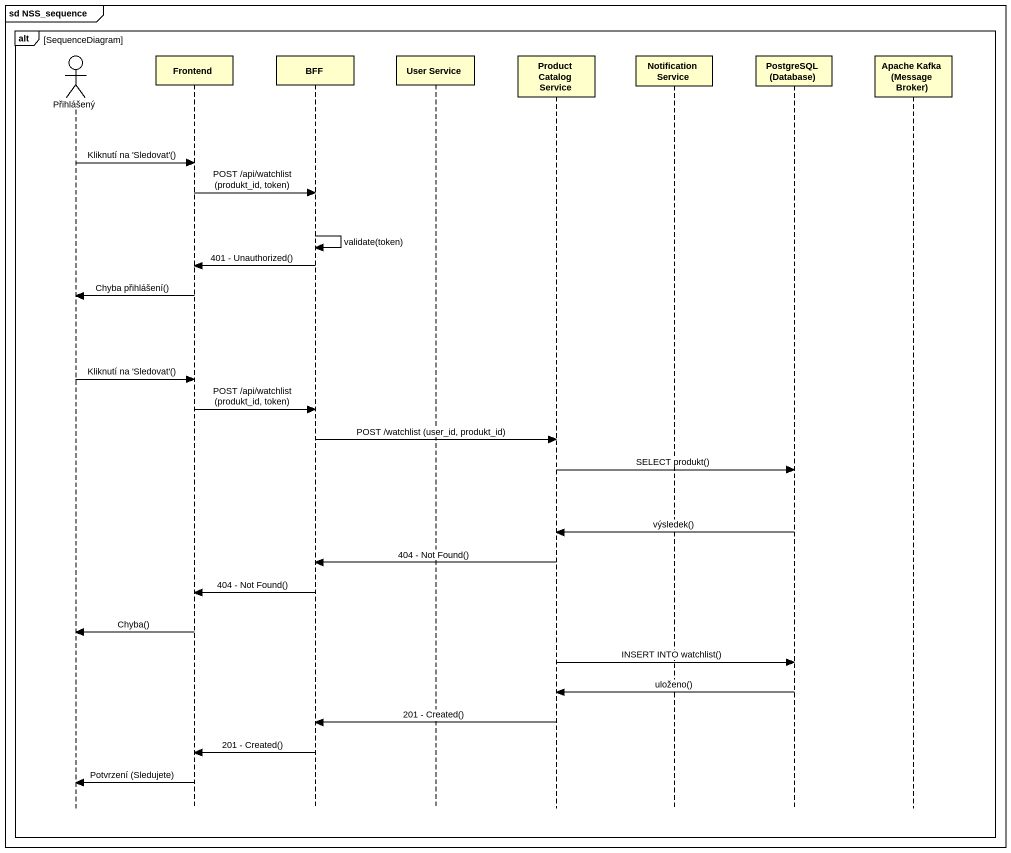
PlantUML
@startuml
mainframe sd NSS_sequence
hide footbox
actor Přihlášený
participant Frontend
participant BFF
participant "User Service" as User_Service
participant "Product Catalog Service" as Product_Catalog_Service
participant "Notification Service" as Notification_Service
participant "PostgreSQL (Database)" as PostgreSQL_Database
participant "Apache Kafka (Message Broker)" as Apache_Kafka_Message_Broker

alt SequenceDiagram
  Přihlášený -> Frontend : Kliknutí na 'Sledovat'()
  Frontend -> BFF : POST /api/watchlist (produkt_id, token)
  BFF -> BFF : validate(token)
  BFF -> Frontend : 401 - Unauthorized()
  Frontend -> Přihlášený : Chyba přihlášení()
  Přihlášený -> Frontend : Kliknutí na 'Sledovat'()
  Frontend -> BFF : POST /api/watchlist (produkt_id, token)
  BFF -> Product_Catalog_Service : POST /watchlist (user_id, produkt_id)
  Product_Catalog_Service -> PostgreSQL_Database : SELECT produkt()
  PostgreSQL_Database -> Product_Catalog_Service : výsledek()
  Product_Catalog_Service -> BFF : 404 - Not Found()
  BFF -> Frontend : 404 - Not Found()
  Frontend -> Přihlášený : Chyba()
  Product_Catalog_Service -> PostgreSQL_Database : INSERT INTO watchlist()
  PostgreSQL_Database -> Product_Catalog_Service : uloženo()
  Product_Catalog_Service -> BFF : 201 - Created()
  BFF -> Frontend : 201 - Created()
  Frontend -> Přihlášený : Potvrzení (Sledujete)
end
@enduml
